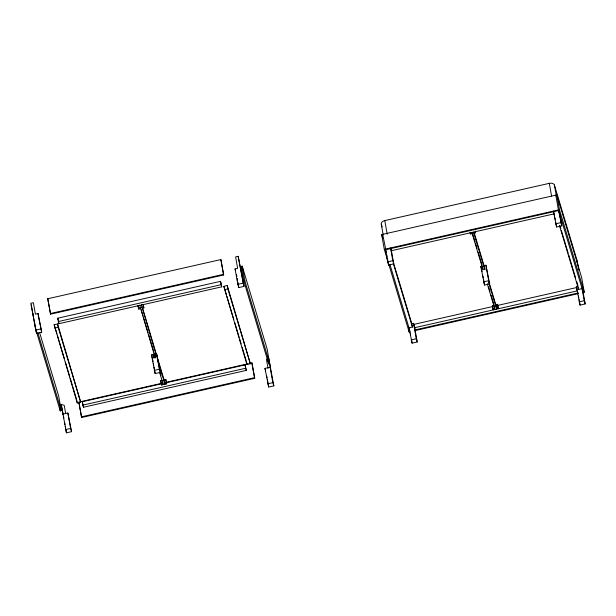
<?xml version="1.0" encoding="UTF-8"?>
<svg xmlns="http://www.w3.org/2000/svg" width="616" height="616" viewBox="0 0 616 616"><rect width="100%" height="100%" fill="white"/><g stroke="black" fill="none" stroke-linecap="round" stroke-linejoin="round"><path stroke-width="0.92" d="M383.075 234.226L381.296 224.232A4.397 2.78 -10.1 0 1 384.777 220.59L549.31 183.337A4.397 2.78 -10.1 0 1 554.4 185.039L577.223 260.984L578.84 270.07M47.748 298.76L220.844 259.567L221.044 260.206L223.67 274.975L50.574 314.168L47.748 298.76L50.574 314.168M238.176 256.325L235.605 256.911L237.645 268.322L235.073 268.907L237.822 284.346L238.785 287.556L243.928 286.394L238.176 256.325L243.928 286.394M242.227 266.15L244.86 280.919L269.708 363.602L268.684 363.833L243.836 281.15L241.203 266.382L242.227 266.15L267.082 348.833L270.593 368.822L270.108 367.221L264.965 368.383L268.684 387.033L273.827 385.87L268.561 357.411L266.466 359.598L268.037 368.376M410.14 331.693L409.109 331.924L384.292 249.349L381.658 234.581L556.818 194.918L581.635 277.5L584.268 292.269L583.237 292.5L558.419 209.925L555.794 195.156L555.986 195.796M37.976 313.529L35.405 314.114L33.372 302.695L30.8 303.28L36.552 333.348L41.688 332.178L37.976 313.529L41.688 332.178M50.373 313.529L223.477 274.336L223.67 274.975M57.688 318.21L220.505 281.343L221.144 283.483L221.745 286.84L58.928 323.7L57.688 318.21L58.112 319.635M58.281 321.567L221.098 284.7L221.745 286.84M243.836 281.15L244.86 280.919M384.292 249.349L559.451 209.694L584.268 292.269M54.154 324.717L57.581 323.939L80.681 402.179L77.254 402.949L54.154 324.717L56.895 333.849M223.824 286.301L227.25 285.524L250.35 363.756L246.924 364.533L223.824 286.301L226.295 294.517M385.516 249.757L558.612 210.564L561.73 225.864L556.595 227.027L553.361 211.095M35.582 330.137L40.725 328.975M237.822 284.346L242.966 283.183M137.961 305.474L138.407 307.992L143.551 306.83L143.867 307.9L142.157 308.285M554.246 213.844L391.43 250.704L390.783 248.564M54.747 328.074L58.173 327.296L80.681 402.179M138.407 307.992L138.731 309.063L140.44 308.678M224.424 289.659L227.851 288.881L250.35 363.756M470.139 232.886L470.462 233.957L472.172 233.564M473.889 233.179L475.598 232.786L475.298 231.108M385.354 248.879L387.664 261.846L392.808 260.684L390.544 247.963M555.624 223.816L560.768 222.653M387.664 261.846L388.634 265.057L393.77 263.887L390.975 248.186M480.796 266.389L482.343 266.043L482.944 269.4L484.653 269.015L484.06 265.658L485.939 265.226L489.651 283.884L484.507 285.046L480.796 266.389L481.52 268.799M153.007 354.577L153.607 357.935L155.317 357.55L154.716 354.192L156.595 353.761L160.314 372.418L155.17 373.581L151.459 354.931L153.007 354.577L153.969 357.788M483.545 281.835L488.688 280.673L489.651 283.884M154.208 370.37L159.351 369.207L160.314 372.418M166.697 383.845L166.374 382.775L164.657 383.16L164.064 379.803L165.773 379.418L166.697 383.845L161.554 385.008L160.637 380.58L162.347 380.195M392.6 259.79L411.811 323.708L413.528 323.323L414.006 324.925M492.361 305.474L494.078 305.082L494.679 308.439L492.962 308.832L492.361 305.474L493.285 309.902L492.962 308.832M497.505 304.312L495.788 304.697L496.388 308.054L498.105 307.669L498.421 308.731L497.505 304.312L498.105 307.669M582.551 289.089L585.2 303.942L580.056 305.113L576.345 286.455L578.054 286.07L576.684 281.504M493.385 306.383L413.844 324.393L415.084 329.891M497.127 305.536L576.668 287.526L577.261 290.883L414.445 327.75M162.077 383.229L78.802 402.086L81.62 417.502L254.724 378.309L251.898 362.893L250.027 363.317M165.82 382.382L248.156 363.74M166.474 382.682L245.076 364.888L246.315 370.385L83.499 407.245L82.86 405.112L82.259 401.755L161.8 383.745M161.23 383.937L162.947 383.552L162.501 381.035M408.978 327.843L412.412 327.065L411.811 323.708M559.443 225.51L578.655 289.428L582.082 288.65M82.86 405.112L245.676 368.245L246.315 370.385M414.622 329.991L578.37 292.916M31.285 304.882L35.428 328.336L60.245 410.918L61.269 410.68L58.636 395.911L39.609 332.601M414.814 330.638L578.563 293.562M62.732 414.168L67.868 413.005L71.587 431.662L66.443 432.825L61.177 404.358L64.233 405.382L65.642 413.282M411.134 339.932L416.277 338.762L417.24 341.972L412.096 343.135L408.87 327.212M579.094 301.902L584.238 300.739L585.2 303.942M81.427 416.855L254.531 377.662L254.724 378.309M65.481 429.614L70.624 428.451L71.587 431.662M267.721 383.822L272.857 382.659L273.827 385.87M559.944 225.803L560.768 228.544M561.315 230.369L568.175 253.199M568.73 255.024L575.59 277.855M576.345 286.455L576.822 288.065M553.599 211.704L554.03 213.128M475.275 231.724L475.598 232.786M474.066 232.417L485.092 269.092M488.673 281.012L496.111 305.767M473.565 232.109L484.861 269.7M488.719 282.536L496.712 309.124M472.357 232.81L475.113 241.972M475.66 243.805L477.038 248.394M478.139 252.06L481.997 264.895M488.611 286.902L489.99 291.483M491.091 295.149L493.847 304.319M471.848 232.494L482.875 269.169M487.279 283.837L494.995 309.509M393.2 263.147L412.412 327.065M381.296 224.232L382.12 226.981M382.882 234.989L382.69 234.35L386.425 252.791M381.658 234.581L382.767 238.246M390.013 264.718L409.863 330.777M241.203 266.382L242.304 270.054M235.073 268.907L235.551 270.509M264.965 368.383L265.689 370.786M226.842 296.35L233.703 319.173M234.804 322.83L239.193 337.437M239.74 339.262L241.11 343.828M242.211 347.478L246.054 360.268M142.342 307.523L164.38 380.873M156.164 354.893L141.387 304.697M157.265 358.558L164.98 384.23M154.716 354.192L155.44 356.595M141.179 309.748L143.105 316.17M143.659 318.002L148.063 332.671M148.618 334.503L153.576 351.005M154.131 352.837L155.501 357.426M160.191 373.011L161.015 375.76M155.278 358.027L139.67 305.089M159.683 372.703L163.271 384.615M160.637 380.58L161.554 385.008M151.459 354.931L152.422 358.135M82.259 401.755L82.906 403.888M57.442 335.674L64.303 358.504M65.404 362.154L69.793 376.769M70.34 378.594L72.264 384.985M72.811 386.81L76.653 399.592M61.177 404.358L63.148 414.298M32.794 313.567L33.618 316.316M37.83 332.694L61.269 410.68M582.582 288.812L583.237 292.5M581.974 288.019L584.238 300.739M578.355 287.749L578.655 289.428M578.439 296.026L578.763 297.844M579.086 299.661L580.056 305.113M556.818 194.918L559.451 209.694M559.128 211.257L561.73 225.864M554.4 185.039L556.34 195.942M549.31 183.337L551.574 196.057M554.323 214.306L554.646 216.124M554.97 217.941L555.293 219.758M555.786 222.484L556.595 227.027M485.939 265.226L488.688 280.673M481.758 269.6L482.082 271.417M482.89 275.96L483.213 277.778M483.537 279.595L484.507 285.046M470.162 232.278L470.462 233.957M414.491 326.534L417.24 341.972M413.528 323.323L416.277 338.762M410.287 332.948L410.61 334.804M411.442 339.431L412.096 343.135M408.454 328.236L409.109 331.924M384.777 220.59L387.202 234.219M386.848 255.062L387.171 256.88M387.495 258.697L387.826 260.514M388.149 262.331L388.634 265.057M270.108 367.221L272.857 382.659M268.022 360.144L268.684 363.833M266.743 376.13L267.067 377.947M267.39 379.764L268.684 387.033M236.521 274.836L236.844 276.653M237.168 278.471L237.491 280.288M237.815 282.105L238.785 287.556M251.898 362.893L254.531 377.662M246.331 361.176L246.924 364.533M245.076 364.888L245.676 368.245M227.25 285.524L227.851 288.881M220.844 259.567L223.477 274.336M220.505 281.343L221.098 284.7M165.773 379.418L166.374 382.775M156.595 353.761L159.351 369.207M143.274 304.543L143.867 307.9M143.105 304.312L143.551 306.83M152.745 359.952L153.068 361.769M153.392 363.586L153.715 365.404M154.038 367.221L154.362 369.038M154.685 370.855L155.17 373.581M138.13 305.705L138.731 309.063M83.052 404.727L83.499 407.245M78.994 402.725L81.62 417.502M76.8 400.431L77.254 402.949M58.328 320.343L58.928 323.7M57.581 323.939L58.173 327.296M67.868 413.005L70.624 428.451M63.479 416.154L63.802 418.002M64.634 422.638L64.957 424.486M65.288 426.341L65.619 428.189M65.951 430.045L66.443 432.825M59.752 408.146L60.245 410.918M34.442 321.537L34.766 323.354M35.089 325.171L35.412 326.988M35.736 328.805L36.552 333.348M577.223 260.984A4.397 2.78 -10.1 0 1 577.046 262.454"/></g></svg>
